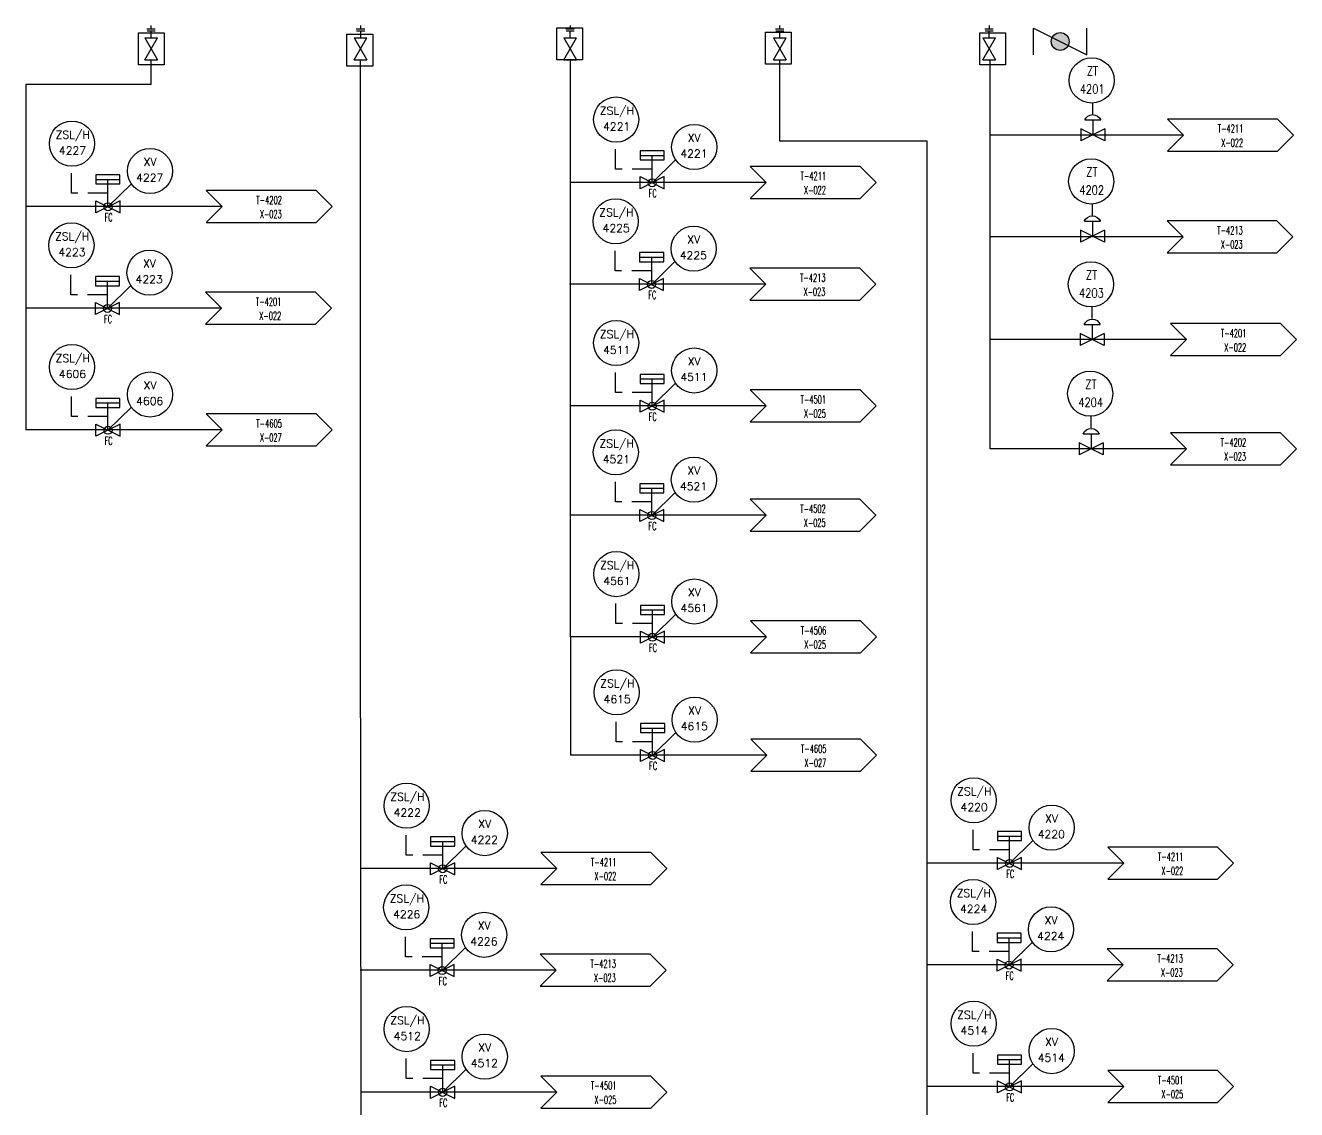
# Model space of a CAD drawing. Header units: millimetres. Extents: x -141 to 426, y 1 to 299.
# Drawn here: x 158.1 to 285.2, y 106.6 to 214.9 of the extents above; entities that cross this region are included whole.
import ezdxf
from ezdxf.enums import TextEntityAlignment as Align

# ---------------------------------------------------------------- set-up
doc = ezdxf.new("R2010")
doc.units = ezdxf.units.MM
doc.linetypes.add('TRAZOS', pattern=[0.75, 0.5, -0.25])
for name, color, linetype in [('CAJETIN', 1, 'Continuous'), ('INSTRUMENTOS', 1, 'Continuous'), ('TEX', 7, 'Continuous'), ('TEXTO-INSTRUMENTACION', 7, 'Continuous'), ('TEXTO-VALVULAS Y ACCESORIOS', 7, 'Continuous'), ('VALVULAS Y ACCESORIOS', 1, 'Continuous')]:
    doc.layers.add(name, color=color, linetype=linetype)
doc.styles.add('PY', font='ROMANS.shx')
doc.styles.add('PY1', font='ROMANS.shx', dxfattribs={"width": 0.8})
doc.styles.add('PY3', font='ROMANS.shx', dxfattribs={"width": 0.6})
doc.linetypes.add('SEÑAL_MECANICA2', pattern='A,4.411183,["o",PY,S=4.130212,R=360,X=0,Y=-1.374288],0.588817,-0.374158,["",PY,S=2,R=360,X=0,Y=-0.688262],-2.183682', length=7.55784)

# ---------------------------------------------------------------- blocks, each defined once
blk = doc.blocks.new('BANDERA DE FLUJO')
at = {"layer": 'TEX', "color": 1, "ltscale": 0.1, "flags": 128}
blk.add_lwpolyline([(-4, 4), (-31.46, 4), (-27.46, 0), (-31.46, -4), (-4, -4), (0, 0)], close=True, dxfattribs=at)
at = {"layer": 'TEX', "style": 'PY1', "width": 0.8}
for tag, p in [('ETIQUETA-LINEA-1', (-15.73, 0.61)), ('ETIQUETA-LINEA-2', (-15.73, -2.91))]:
    blk.add_attdef(tag, text='', height=2, dxfattribs=at).set_placement(p, align=Align.CENTER)
blk = doc.blocks.new('VALV GLOB-V')
at = {"layer": 'INSTRUMENTOS', "color": 1, "flags": 128}
blk.add_lwpolyline([(5.7, -1.43), (5.7, 1.43), (0, -1.43), (0, 1.43)], close=True, dxfattribs=at)
at = {"layer": 'INSTRUMENTOS', "color": 1}
blk.add_circle((2.85, 0), 0.95, dxfattribs=at)
at = {"layer": 'INSTRUMENTOS', "color": 7, "linetype": 'SEÑAL_MECANICA2', "style": 'PY'}
blk.add_attdef('REF.', text='', height=2, dxfattribs=at).set_placement((3, -3.37), align=Align.MIDDLE)
blk = doc.blocks.new('SEÑAL CIR')
at = {"color": 1}
blk.add_circle((0, 5.7), 5.7, dxfattribs=at)
at = {"layer": 'INSTRUMENTOS', "linetype": 'Continuous', "style": 'PY', "flags": 4}
for p in [(0.18, 6.94), (0.13, 2.95)]:
    blk.add_attdef('---', text='', height=2, dxfattribs=at).set_placement(p, align=Align.CENTER)
blk = doc.blocks.new('VALVULA DE CONTROL')
at = {"layer": 'VALVULAS Y ACCESORIOS'}
for p, q in [((4.44, 3.32), (0.89, 3.32)), ((2.67, 3.32), (2.67, 0)), ((0, 1.33), (5.33, -1.33)), ((0, -1.33), (5.33, 1.33)), ((0, 1.33), (0, -1.33)), ((5.33, 1.33), (5.33, -1.33))]:
    blk.add_line(p, q, dxfattribs=at)
blk.add_arc((2.67, 2.57), 1.93, 22.9957, 157.0043, dxfattribs=at)
at = {"layer": 'TEXTO-VALVULAS Y ACCESORIOS', "linetype": 'SEÑAL_MECANICA2', "style": 'PY1', "width": 0.8}
blk.add_attdef('REF.', text='', height=2, dxfattribs=at).set_placement((2.94, -3.07), align=Align.MIDDLE)
blk = doc.blocks.new('INSTRUMENTO MONTADO EN CAMPO')
at = {"layer": 'INSTRUMENTOS'}
blk.add_circle((0, 5), 5, dxfattribs=at)
at = {"layer": 'TEXTO-INSTRUMENTACION', "color": 7, "linetype": 'Continuous', "style": 'PY1', "width": 0.8, "flags": 4}
for tag, p in [('XXX', (0.16, 7.09)), ('YYY', (0.11, 3.09))]:
    blk.add_attdef(tag, text='', height=2, dxfattribs=at).set_placement(p, align=Align.MIDDLE_CENTER)
blk = doc.blocks.new('VALV DE MARIPOSA')
at = {"layer": 'VALVULAS Y ACCESORIOS'}
h = blk.add_hatch(color=256, dxfattribs=at)
edge = h.paths.add_edge_path()
edge.add_arc((2.67, 0), 0.889, 0, 360)
at = {"layer": 'VALVULAS Y ACCESORIOS', "flags": 128}
blk.add_lwpolyline([(0, -1.33), (0, 1.33), (5.33, -1.33), (5.33, 1.33)], dxfattribs=at)
at = {"layer": 'VALVULAS Y ACCESORIOS'}
blk.add_circle((2.67, 0), 0.889, dxfattribs=at)
at = {"layer": 'TEXTO-VALVULAS Y ACCESORIOS', "linetype": 'SEÑAL_MECANICA2', "style": 'PY1', "width": 0.8}
blk.add_attdef('REF.', text='', height=2, dxfattribs=at).set_placement((2.94, -3.07), align=Align.MIDDLE)

msp = doc.modelspace()

# ---------------------------------------------------------------- linework, layer by layer
at = {"color": 1}
for p, q in [((170.69, 214.91), (170.69, 214.54)), ((191.63, 214.91), (191.63, 214.54)), ((212.57, 214.91), (212.57, 214.54)), ((233.51, 214.91), (233.51, 214.54)), ((254.45, 214.91), (254.45, 214.54)), ((170.07, 211.49), (171.35, 213.69)), ((170.07, 213.69), (171.35, 211.49)), ((170.07, 213.69), (171.35, 213.69)), ((171.11, 214.54), (170.27, 214.54)), ((170.71, 213.69), (170.71, 214.38)), ((191.01, 211.49), (192.28, 213.69)), ((191.01, 213.69), (192.28, 211.49)), ((191.01, 213.69), (192.28, 213.69)), ((192.05, 214.54), (191.21, 214.54)), ((191.65, 213.69), (191.65, 214.38)), ((211.95, 211.49), (213.22, 213.69)), ((211.95, 213.69), (213.22, 211.49)), ((211.95, 213.69), (213.22, 213.69)), ((212.99, 214.54), (212.15, 214.54)), ((212.59, 213.69), (212.59, 214.38)), ((232.89, 211.49), (234.16, 213.69)), ((232.89, 213.69), (234.16, 211.49)), ((232.89, 213.69), (234.16, 213.69)), ((233.93, 214.54), (233.09, 214.54)), ((233.53, 213.69), (233.53, 214.38)), ((253.83, 211.49), (255.1, 213.69)), ((253.83, 213.69), (255.1, 211.49)), ((253.83, 213.69), (255.1, 213.69)), ((254.87, 214.54), (254.03, 214.54)), ((254.46, 213.69), (254.47, 214.38)), ((170.07, 211.49), (171.35, 211.49)), ((170.71, 209.02), (170.71, 211.49)), ((191.01, 211.49), (192.28, 211.49)), ((191.61, 211.49), (191.61, 158.19)), ((211.95, 211.49), (213.22, 211.49)), ((212.58, 211.42), (212.58, 176.9)), ((232.89, 211.49), (234.16, 211.49)), ((233.51, 211.49), (233.51, 203.38)), ((253.83, 211.49), (255.1, 211.49)), ((254.57, 172.6), (254.57, 211.49)), ((170.71, 209.02), (158.2, 209.02)), ((158.2, 209.02), (158.2, 174.5)), ((264.82, 206), (264.82, 207.17)), ((233.51, 203.38), (248.24, 203.38)), ((248.24, 203.38), (248.24, 85.75)), ((220.78, 199.2), (223.12, 201.49)), ((166.4, 196.8), (168.74, 199.09)), ((264.77, 195.91), (264.77, 197.07)), ((220.73, 189.04), (223.06, 191.33)), ((166.35, 186.64), (168.69, 188.93)), ((264.74, 185.63), (264.74, 186.79)), ((220.78, 176.87), (223.12, 179.17)), ((166.4, 174.47), (168.74, 176.77)), ((212.58, 176.9), (212.6, 153.82)), ((264.66, 174.7), (264.66, 175.87)), ((220.75, 165.95), (223.09, 168.25)), ((191.61, 158.19), (191.65, 108.35)), ((220.8, 153.79), (223.14, 156.09)), ((212.61, 153.82), (212.62, 142.01)), ((220.82, 141.98), (223.16, 144.28)), ((256.5, 131.19), (258.83, 133.49)), ((199.85, 130.65), (202.18, 132.94)), ((256.44, 121.03), (258.78, 123.32)), ((199.8, 120.49), (202.13, 122.78)), ((199.85, 108.32), (202.18, 110.62)), ((256.5, 108.86), (258.83, 111.16)), ((191.65, 108.35), (191.67, 85.27))]:
    msp.add_line(p, q, dxfattribs=at)
at = {"color": 2}
for points in [[(211.26, 214.69), (213.83, 214.69), (213.83, 211.49), (211.26, 211.49)], [(169.44, 214.19), (172.01, 214.19), (172.01, 210.99), (169.44, 210.99)], [(190.27, 214.04), (192.85, 214.04), (192.85, 210.84), (190.27, 210.84)], [(232.11, 214.25), (234.68, 214.25), (234.68, 211.05), (232.11, 211.05)], [(253.53, 214.18), (256.1, 214.18), (256.1, 210.98), (253.53, 210.98)]]:
    msp.add_lwpolyline(points, close=True, dxfattribs=at)
at = {"color": 1}
for points in [[(273.88, 203.96), (254.57, 203.96)], [(232.18, 199.23), (212.58, 199.23)], [(177.8, 196.83), (158.2, 196.83)], [(273.82, 193.8), (254.57, 193.8)], [(232.13, 189.06), (212.53, 189.06)], [(177.75, 186.66), (158.15, 186.66)], [(274.19, 183.52), (254.59, 183.52)], [(232.18, 176.9), (212.58, 176.9)], [(177.8, 174.5), (158.2, 174.5)], [(274.17, 172.6), (254.57, 172.6)], [(232.15, 165.98), (212.55, 165.98)], [(232.2, 153.82), (212.6, 153.82)], [(232.23, 142.01), (212.62, 142.01)], [(267.9, 131.22), (248.3, 131.22)], [(211.25, 130.68), (191.65, 130.68)], [(267.85, 121.06), (248.25, 121.06)], [(211.2, 120.51), (191.6, 120.51)], [(211.25, 108.35), (191.65, 108.35)], [(267.9, 108.89), (248.3, 108.89)]]:
    msp.add_lwpolyline(points, dxfattribs=at)
at = {"layer": 'CAJETIN', "color": 1, "linetype": 'TRAZOS', "ltscale": 4}
for p, q in [((217.13, 200.56), (217.13, 203.25)), ((162.75, 198.16), (162.75, 200.85)), ((220.78, 200.56), (217.13, 200.56)), ((166.4, 198.16), (162.75, 198.16)), ((217.08, 190.4), (217.08, 193.09)), ((162.7, 188), (162.7, 190.69)), ((220.73, 190.4), (217.08, 190.4)), ((166.35, 188), (162.7, 188)), ((217.13, 178.24), (217.13, 180.93)), ((162.75, 175.84), (162.75, 178.53)), ((220.78, 178.24), (217.13, 178.24)), ((166.4, 175.84), (162.75, 175.84)), ((217.1, 167.32), (217.1, 170.01)), ((220.75, 167.32), (217.1, 167.32)), ((217.15, 155.16), (217.15, 157.85)), ((220.8, 155.16), (217.15, 155.16)), ((217.17, 143.34), (217.17, 146.03)), ((220.82, 143.34), (217.17, 143.34)), ((196.2, 132.01), (196.2, 134.7)), ((252.84, 132.55), (252.84, 135.24)), ((256.5, 132.55), (252.84, 132.55)), ((199.85, 132.01), (196.2, 132.01)), ((196.14, 121.85), (196.14, 124.54)), ((252.79, 122.39), (252.79, 125.08)), ((256.44, 122.39), (252.79, 122.39)), ((199.8, 121.85), (196.14, 121.85)), ((196.2, 109.69), (196.2, 112.38)), ((252.84, 110.23), (252.84, 112.92)), ((199.85, 109.69), (196.2, 109.69)), ((256.5, 110.23), (252.84, 110.23))]:
    msp.add_line(p, q, dxfattribs=at)
at = {"layer": 'VALVULAS Y ACCESORIOS', "ltscale": 0.1}
for p, q in [((170.31, 214.38), (171.11, 214.38)), ((191.25, 214.38), (192.05, 214.38)), ((212.19, 214.38), (212.99, 214.38)), ((233.13, 214.38), (233.93, 214.38)), ((254.07, 214.38), (254.87, 214.38))]:
    msp.add_line(p, q, dxfattribs=at)
at = {"layer": 'VALVULAS Y ACCESORIOS'}
for p, q in [((219.58, 201.93), (221.98, 201.93)), ((220.78, 199.2), (220.78, 201.93)), ((165.2, 199.53), (167.6, 199.53)), ((166.4, 196.8), (166.4, 199.53)), ((219.52, 191.76), (221.93, 191.76)), ((220.73, 189.04), (220.73, 191.76)), ((165.15, 189.36), (167.55, 189.36)), ((166.35, 186.64), (166.35, 189.36)), ((219.58, 179.6), (221.98, 179.6)), ((220.78, 176.87), (220.78, 179.6)), ((165.2, 177.2), (167.6, 177.2)), ((166.4, 174.47), (166.4, 177.2)), ((219.55, 168.68), (221.95, 168.68)), ((220.75, 165.95), (220.75, 168.68)), ((219.6, 156.52), (222, 156.52)), ((220.8, 153.79), (220.8, 156.52)), ((219.62, 144.71), (222.03, 144.71)), ((220.82, 141.98), (220.82, 144.71)), ((198.64, 133.38), (201.05, 133.38)), ((199.85, 130.65), (199.85, 133.38)), ((255.29, 133.92), (257.7, 133.92)), ((256.5, 131.19), (256.5, 133.92)), ((198.59, 123.21), (201, 123.21)), ((199.8, 120.49), (199.8, 123.21)), ((255.24, 123.76), (257.65, 123.76)), ((256.44, 121.03), (256.44, 123.76)), ((198.64, 111.05), (201.05, 111.05)), ((199.85, 108.32), (199.85, 111.05)), ((255.29, 111.59), (257.7, 111.59)), ((256.5, 108.86), (256.5, 111.59))]:
    msp.add_line(p, q, dxfattribs=at)
at = {"layer": 'VALVULAS Y ACCESORIOS', "flags": 128}
for points in [[(219.58, 202.38), (219.58, 201.48), (221.98, 201.48), (221.98, 202.38)], [(165.2, 199.98), (165.2, 199.08), (167.6, 199.08), (167.6, 199.98)], [(219.52, 192.22), (219.52, 191.31), (221.93, 191.31), (221.93, 192.22)], [(165.15, 189.82), (165.15, 188.91), (167.55, 188.91), (167.55, 189.82)], [(219.58, 180.05), (219.58, 179.15), (221.98, 179.15), (221.98, 180.05)], [(165.2, 177.65), (165.2, 176.75), (167.6, 176.75), (167.6, 177.65)], [(219.55, 169.13), (219.55, 168.23), (221.95, 168.23), (221.95, 169.13)], [(219.6, 156.97), (219.6, 156.07), (222, 156.07), (222, 156.97)], [(219.62, 145.16), (219.62, 144.26), (222.03, 144.26), (222.03, 145.16)], [(198.64, 133.83), (198.64, 132.93), (201.05, 132.93), (201.05, 133.83)], [(255.29, 134.37), (255.29, 133.47), (257.7, 133.47), (257.7, 134.37)], [(198.59, 123.67), (198.59, 122.76), (201, 122.76), (201, 123.67)], [(255.24, 124.21), (255.24, 123.3), (257.65, 123.3), (257.65, 124.21)], [(255.29, 112.04), (255.29, 111.14), (257.7, 111.14), (257.7, 112.04)], [(198.64, 111.5), (198.64, 110.6), (201.05, 110.6), (201.05, 111.5)]]:
    msp.add_lwpolyline(points, close=True, dxfattribs=at)

# ---------------------------------------------------------------- block references
at = {"linetype": 'Continuous'}
msp.add_blockref('VALV DE MARIPOSA', (258.88, 213.31), dxfattribs=at)
ref = msp.add_blockref('SEÑAL CIR', (217.18, 203.25), dxfattribs=dict(at, xscale=0.3959270923490436, yscale=0.3959270923490436, zscale=0.3959270923490436))
ref.add_attrib('---', 'ZSL/H', dxfattribs={"layer": 'INSTRUMENTOS', "color": 7, "linetype": 'Continuous', "height": 0.792, "style": 'PY'}).set_placement((217.26, 206), align=Align.CENTER)
ref.add_attrib('---', '4221', dxfattribs={"layer": 'INSTRUMENTOS', "color": 7, "linetype": 'Continuous', "height": 0.792, "style": 'PY'}).set_placement((217.23, 204.42), align=Align.CENTER)
at = {"linetype": 'Continuous', "xscale": -0.451404734179653, "yscale": 0.451404734179653, "zscale": 0.451404734179653}
for p in [(266.01, 203.97), (265.97, 193.85), (265.96, 183.53), (265.85, 172.61)]:
    msp.add_blockref('VALVULA DE CONTROL', p, dxfattribs=at)
at = {"linetype": 'Continuous'}
ref = msp.add_blockref('SEÑAL CIR', (162.8, 200.85), dxfattribs=dict(at, xscale=0.3959270923490436, yscale=0.3959270923490436, zscale=0.3959270923490436))
ref.add_attrib('---', 'ZSL/H', dxfattribs={"layer": 'INSTRUMENTOS', "color": 7, "linetype": 'Continuous', "height": 0.792, "style": 'PY'}).set_placement((162.88, 203.6), align=Align.CENTER)
ref.add_attrib('---', '4227', dxfattribs={"layer": 'INSTRUMENTOS', "color": 7, "linetype": 'Continuous', "height": 0.792, "style": 'PY'}).set_placement((162.85, 202.02), align=Align.CENTER)
ref = msp.add_blockref('SEÑAL CIR', (224.98, 200.51), dxfattribs=dict(at, xscale=0.3959270923490436, yscale=0.3959270923490436, zscale=0.3959270923490436))
ref.add_attrib('---', 'XV', dxfattribs={"layer": 'INSTRUMENTOS', "color": 7, "linetype": 'Continuous', "height": 0.792, "style": 'PY'}).set_placement((224.98, 203.29), align=Align.CENTER)
ref.add_attrib('---', '4221', dxfattribs={"layer": 'INSTRUMENTOS', "color": 7, "linetype": 'Continuous', "height": 0.792, "style": 'PY'}).set_placement((224.95, 201.71), align=Align.CENTER)
ref = msp.add_blockref('BANDERA DE FLUJO', (284.86, 203.96), dxfattribs=dict(xscale=0.4, yscale=0.4, zscale=0.4))
ref.add_attrib('ETIQUETA-LINEA-1', 'T-4211', dxfattribs={"layer": 'TEX', "height": 0.8, "style": 'PY1', "width": 0.55}).set_placement((278.57, 204.2), align=Align.CENTER)
ref.add_attrib('ETIQUETA-LINEA-2', ' X-022', dxfattribs={"layer": 'TEX', "height": 0.8, "style": 'PY1', "width": 0.6}).set_placement((278.57, 202.8), align=Align.CENTER)
ref = msp.add_blockref('SEÑAL CIR', (170.6, 198.11), dxfattribs=dict(at, xscale=0.3959270923490436, yscale=0.3959270923490436, zscale=0.3959270923490436))
ref.add_attrib('---', 'XV', dxfattribs={"layer": 'INSTRUMENTOS', "color": 7, "linetype": 'Continuous', "height": 0.792, "style": 'PY'}).set_placement((170.6, 200.89), align=Align.CENTER)
ref.add_attrib('---', '4227', dxfattribs={"layer": 'INSTRUMENTOS', "color": 7, "linetype": 'Continuous', "height": 0.792, "style": 'PY'}).set_placement((170.57, 199.31), align=Align.CENTER)
ref = msp.add_blockref('BANDERA DE FLUJO', (243.17, 199.23), dxfattribs=dict(xscale=0.4, yscale=0.4, zscale=0.4))
ref.add_attrib('ETIQUETA-LINEA-1', 'T-4211', dxfattribs={"layer": 'TEX', "height": 0.8, "style": 'PY1', "width": 0.55}).set_placement((236.88, 199.47), align=Align.CENTER)
ref.add_attrib('ETIQUETA-LINEA-2', ' X-022', dxfattribs={"layer": 'TEX', "height": 0.8, "style": 'PY1', "width": 0.6}).set_placement((236.88, 198.06), align=Align.CENTER)
ref = msp.add_blockref('VALV GLOB-V', (219.58, 199.2), dxfattribs=dict(at, xscale=0.4223672139243377, yscale=0.4223672139243377, zscale=0.4223672139243377))
ref.add_attrib('REF.', 'FC', dxfattribs={"layer": 'INSTRUMENTOS', "color": 7, "linetype": 'SEÑAL_MECANICA2', "height": 0.802, "style": 'PY3', "width": 0.6}).set_placement((220.84, 198.14), align=Align.MIDDLE)
ref = msp.add_blockref('BANDERA DE FLUJO', (188.79, 196.83), dxfattribs=dict(xscale=0.4, yscale=0.4, zscale=0.4))
ref.add_attrib('ETIQUETA-LINEA-1', 'T-4202', dxfattribs={"layer": 'TEX', "height": 0.8, "style": 'PY1', "width": 0.55}).set_placement((182.5, 197.07), align=Align.CENTER)
ref.add_attrib('ETIQUETA-LINEA-2', ' X-023', dxfattribs={"layer": 'TEX', "height": 0.8, "style": 'PY1', "width": 0.6}).set_placement((182.5, 195.66), align=Align.CENTER)
ref = msp.add_blockref('VALV GLOB-V', (165.2, 196.8), dxfattribs=dict(at, xscale=0.4223672139243377, yscale=0.4223672139243377, zscale=0.4223672139243377))
ref.add_attrib('REF.', 'FC', dxfattribs={"layer": 'INSTRUMENTOS', "color": 7, "linetype": 'SEÑAL_MECANICA2', "height": 0.802, "style": 'PY3', "width": 0.6}).set_placement((166.46, 195.74), align=Align.MIDDLE)
ref = msp.add_blockref('SEÑAL CIR', (217.13, 193.09), dxfattribs=dict(at, xscale=0.3959270923490436, yscale=0.3959270923490436, zscale=0.3959270923490436))
ref.add_attrib('---', 'ZSL/H', dxfattribs={"layer": 'INSTRUMENTOS', "color": 7, "linetype": 'Continuous', "height": 0.792, "style": 'PY'}).set_placement((217.2, 195.84), align=Align.CENTER)
ref.add_attrib('---', '4225', dxfattribs={"layer": 'INSTRUMENTOS', "color": 7, "linetype": 'Continuous', "height": 0.792, "style": 'PY'}).set_placement((217.18, 194.26), align=Align.CENTER)
ref = msp.add_blockref('SEÑAL CIR', (162.75, 190.69), dxfattribs=dict(at, xscale=0.3959270923490436, yscale=0.3959270923490436, zscale=0.3959270923490436))
ref.add_attrib('---', 'ZSL/H', dxfattribs={"layer": 'INSTRUMENTOS', "color": 7, "linetype": 'Continuous', "height": 0.792, "style": 'PY'}).set_placement((162.82, 193.44), align=Align.CENTER)
ref.add_attrib('---', '4223', dxfattribs={"layer": 'INSTRUMENTOS', "color": 7, "linetype": 'Continuous', "height": 0.792, "style": 'PY'}).set_placement((162.8, 191.86), align=Align.CENTER)
ref = msp.add_blockref('SEÑAL CIR', (224.93, 190.35), dxfattribs=dict(at, xscale=0.3959270923490436, yscale=0.3959270923490436, zscale=0.3959270923490436))
ref.add_attrib('---', 'XV', dxfattribs={"layer": 'INSTRUMENTOS', "color": 7, "linetype": 'Continuous', "height": 0.792, "style": 'PY'}).set_placement((224.93, 193.13), align=Align.CENTER)
ref.add_attrib('---', '4225', dxfattribs={"layer": 'INSTRUMENTOS', "color": 7, "linetype": 'Continuous', "height": 0.792, "style": 'PY'}).set_placement((224.89, 191.55), align=Align.CENTER)
ref = msp.add_blockref('BANDERA DE FLUJO', (284.81, 193.8), dxfattribs=dict(xscale=0.4, yscale=0.4, zscale=0.4))
ref.add_attrib('ETIQUETA-LINEA-1', 'T-4213', dxfattribs={"layer": 'TEX', "height": 0.8, "style": 'PY1', "width": 0.55}).set_placement((278.52, 194.04), align=Align.CENTER)
ref.add_attrib('ETIQUETA-LINEA-2', ' X-023', dxfattribs={"layer": 'TEX', "height": 0.8, "style": 'PY1', "width": 0.6}).set_placement((278.52, 192.63), align=Align.CENTER)
ref = msp.add_blockref('SEÑAL CIR', (170.55, 187.95), dxfattribs=dict(at, xscale=0.3959270923490436, yscale=0.3959270923490436, zscale=0.3959270923490436))
ref.add_attrib('---', 'XV', dxfattribs={"layer": 'INSTRUMENTOS', "color": 7, "linetype": 'Continuous', "height": 0.792, "style": 'PY'}).set_placement((170.55, 190.73), align=Align.CENTER)
ref.add_attrib('---', '4223', dxfattribs={"layer": 'INSTRUMENTOS', "color": 7, "linetype": 'Continuous', "height": 0.792, "style": 'PY'}).set_placement((170.51, 189.15), align=Align.CENTER)
ref = msp.add_blockref('BANDERA DE FLUJO', (243.12, 189.06), dxfattribs=dict(xscale=0.4, yscale=0.4, zscale=0.4))
ref.add_attrib('ETIQUETA-LINEA-1', 'T-4213', dxfattribs={"layer": 'TEX', "height": 0.8, "style": 'PY1', "width": 0.55}).set_placement((236.83, 189.31), align=Align.CENTER)
ref.add_attrib('ETIQUETA-LINEA-2', ' X-023', dxfattribs={"layer": 'TEX', "height": 0.8, "style": 'PY1', "width": 0.6}).set_placement((236.83, 187.9), align=Align.CENTER)
ref = msp.add_blockref('VALV GLOB-V', (219.52, 189.04), dxfattribs=dict(at, xscale=0.4223672139243377, yscale=0.4223672139243377, zscale=0.4223672139243377))
ref.add_attrib('REF.', 'FC', dxfattribs={"layer": 'INSTRUMENTOS', "color": 7, "linetype": 'SEÑAL_MECANICA2', "height": 0.802, "style": 'PY3', "width": 0.6}).set_placement((220.79, 187.98), align=Align.MIDDLE)
ref = msp.add_blockref('BANDERA DE FLUJO', (188.74, 186.66), dxfattribs=dict(xscale=0.4, yscale=0.4, zscale=0.4))
ref.add_attrib('ETIQUETA-LINEA-1', 'T-4201', dxfattribs={"layer": 'TEX', "height": 0.8, "style": 'PY1', "width": 0.55}).set_placement((182.45, 186.91), align=Align.CENTER)
ref.add_attrib('ETIQUETA-LINEA-2', ' X-022', dxfattribs={"layer": 'TEX', "height": 0.8, "style": 'PY1', "width": 0.6}).set_placement((182.45, 185.5), align=Align.CENTER)
ref = msp.add_blockref('VALV GLOB-V', (165.15, 186.64), dxfattribs=dict(at, xscale=0.4223672139243377, yscale=0.4223672139243377, zscale=0.4223672139243377))
ref.add_attrib('REF.', 'FC', dxfattribs={"layer": 'INSTRUMENTOS', "color": 7, "linetype": 'SEÑAL_MECANICA2', "height": 0.802, "style": 'PY3', "width": 0.6}).set_placement((166.41, 185.58), align=Align.MIDDLE)
ref = msp.add_blockref('SEÑAL CIR', (217.18, 180.93), dxfattribs=dict(at, xscale=0.3959270923490436, yscale=0.3959270923490436, zscale=0.3959270923490436))
ref.add_attrib('---', 'ZSL/H', dxfattribs={"layer": 'INSTRUMENTOS', "color": 7, "linetype": 'Continuous', "height": 0.792, "style": 'PY'}).set_placement((217.26, 183.67), align=Align.CENTER)
ref.add_attrib('---', '4511', dxfattribs={"layer": 'INSTRUMENTOS', "color": 7, "linetype": 'Continuous', "height": 0.792, "style": 'PY'}).set_placement((217.23, 182.09), align=Align.CENTER)
ref = msp.add_blockref('BANDERA DE FLUJO', (285.17, 183.52), dxfattribs=dict(xscale=0.4, yscale=0.4, zscale=0.4))
ref.add_attrib('ETIQUETA-LINEA-1', 'T-4201', dxfattribs={"layer": 'TEX', "height": 0.8, "style": 'PY1', "width": 0.55}).set_placement((278.88, 183.76), align=Align.CENTER)
ref.add_attrib('ETIQUETA-LINEA-2', ' X-022', dxfattribs={"layer": 'TEX', "height": 0.8, "style": 'PY1', "width": 0.6}).set_placement((278.88, 182.35), align=Align.CENTER)
ref = msp.add_blockref('SEÑAL CIR', (162.8, 178.53), dxfattribs=dict(at, xscale=0.3959270923490436, yscale=0.3959270923490436, zscale=0.3959270923490436))
ref.add_attrib('---', 'ZSL/H', dxfattribs={"layer": 'INSTRUMENTOS', "color": 7, "linetype": 'Continuous', "height": 0.792, "style": 'PY'}).set_placement((162.88, 181.27), align=Align.CENTER)
ref.add_attrib('---', '4606', dxfattribs={"layer": 'INSTRUMENTOS', "color": 7, "linetype": 'Continuous', "height": 0.792, "style": 'PY'}).set_placement((162.85, 179.69), align=Align.CENTER)
ref = msp.add_blockref('SEÑAL CIR', (224.98, 178.18), dxfattribs=dict(at, xscale=0.3959270923490436, yscale=0.3959270923490436, zscale=0.3959270923490436))
ref.add_attrib('---', 'XV', dxfattribs={"layer": 'INSTRUMENTOS', "color": 7, "linetype": 'Continuous', "height": 0.792, "style": 'PY'}).set_placement((224.98, 180.96), align=Align.CENTER)
ref.add_attrib('---', '4511', dxfattribs={"layer": 'INSTRUMENTOS', "color": 7, "linetype": 'Continuous', "height": 0.792, "style": 'PY'}).set_placement((224.95, 179.39), align=Align.CENTER)
ref = msp.add_blockref('SEÑAL CIR', (170.6, 175.78), dxfattribs=dict(at, xscale=0.3959270923490436, yscale=0.3959270923490436, zscale=0.3959270923490436))
ref.add_attrib('---', 'XV', dxfattribs={"layer": 'INSTRUMENTOS', "color": 7, "linetype": 'Continuous', "height": 0.792, "style": 'PY'}).set_placement((170.6, 178.56), align=Align.CENTER)
ref.add_attrib('---', '4606', dxfattribs={"layer": 'INSTRUMENTOS', "color": 7, "linetype": 'Continuous', "height": 0.792, "style": 'PY'}).set_placement((170.57, 176.99), align=Align.CENTER)
ref = msp.add_blockref('BANDERA DE FLUJO', (243.17, 176.9), dxfattribs=dict(xscale=0.4, yscale=0.4, zscale=0.4))
ref.add_attrib('ETIQUETA-LINEA-1', 'T-4501', dxfattribs={"layer": 'TEX', "height": 0.8, "style": 'PY1', "width": 0.55}).set_placement((236.88, 177.14), align=Align.CENTER)
ref.add_attrib('ETIQUETA-LINEA-2', ' X-025', dxfattribs={"layer": 'TEX', "height": 0.8, "style": 'PY1', "width": 0.6}).set_placement((236.88, 175.73), align=Align.CENTER)
ref = msp.add_blockref('VALV GLOB-V', (219.58, 176.87), dxfattribs=dict(at, xscale=0.4223672139243377, yscale=0.4223672139243377, zscale=0.4223672139243377))
ref.add_attrib('REF.', 'FC', dxfattribs={"layer": 'INSTRUMENTOS', "color": 7, "linetype": 'SEÑAL_MECANICA2', "height": 0.802, "style": 'PY3', "width": 0.6}).set_placement((220.84, 175.82), align=Align.MIDDLE)
ref = msp.add_blockref('BANDERA DE FLUJO', (188.79, 174.5), dxfattribs=dict(xscale=0.4, yscale=0.4, zscale=0.4))
ref.add_attrib('ETIQUETA-LINEA-1', 'T-4605', dxfattribs={"layer": 'TEX', "height": 0.8, "style": 'PY1', "width": 0.55}).set_placement((182.5, 174.74), align=Align.CENTER)
ref.add_attrib('ETIQUETA-LINEA-2', ' X-027', dxfattribs={"layer": 'TEX', "height": 0.8, "style": 'PY1', "width": 0.6}).set_placement((182.5, 173.33), align=Align.CENTER)
ref = msp.add_blockref('VALV GLOB-V', (165.2, 174.47), dxfattribs=dict(at, xscale=0.4223672139243377, yscale=0.4223672139243377, zscale=0.4223672139243377))
ref.add_attrib('REF.', 'FC', dxfattribs={"layer": 'INSTRUMENTOS', "color": 7, "linetype": 'SEÑAL_MECANICA2', "height": 0.802, "style": 'PY3', "width": 0.6}).set_placement((166.46, 173.42), align=Align.MIDDLE)
ref = msp.add_blockref('SEÑAL CIR', (217.15, 170.01), dxfattribs=dict(at, xscale=0.3959270923490436, yscale=0.3959270923490436, zscale=0.3959270923490436))
ref.add_attrib('---', 'ZSL/H', dxfattribs={"layer": 'INSTRUMENTOS', "color": 7, "linetype": 'Continuous', "height": 0.792, "style": 'PY'}).set_placement((217.23, 172.75), align=Align.CENTER)
ref.add_attrib('---', '4521', dxfattribs={"layer": 'INSTRUMENTOS', "color": 7, "linetype": 'Continuous', "height": 0.792, "style": 'PY'}).set_placement((217.2, 171.18), align=Align.CENTER)
ref = msp.add_blockref('BANDERA DE FLUJO', (285.16, 172.6), dxfattribs=dict(xscale=0.4, yscale=0.4, zscale=0.4))
ref.add_attrib('ETIQUETA-LINEA-1', 'T-4202', dxfattribs={"layer": 'TEX', "height": 0.8, "style": 'PY1', "width": 0.55}).set_placement((278.86, 172.85), align=Align.CENTER)
ref.add_attrib('ETIQUETA-LINEA-2', ' X-023', dxfattribs={"layer": 'TEX', "height": 0.8, "style": 'PY1', "width": 0.6}).set_placement((278.86, 171.44), align=Align.CENTER)
ref = msp.add_blockref('SEÑAL CIR', (224.95, 167.27), dxfattribs=dict(at, xscale=0.3959270923490436, yscale=0.3959270923490436, zscale=0.3959270923490436))
ref.add_attrib('---', 'XV', dxfattribs={"layer": 'INSTRUMENTOS', "color": 7, "linetype": 'Continuous', "height": 0.792, "style": 'PY'}).set_placement((224.95, 170.05), align=Align.CENTER)
ref.add_attrib('---', '4521', dxfattribs={"layer": 'INSTRUMENTOS', "color": 7, "linetype": 'Continuous', "height": 0.792, "style": 'PY'}).set_placement((224.91, 168.47), align=Align.CENTER)
ref = msp.add_blockref('VALV GLOB-V', (219.55, 165.95), dxfattribs=dict(at, xscale=0.4223672139243377, yscale=0.4223672139243377, zscale=0.4223672139243377))
ref.add_attrib('REF.', 'FC', dxfattribs={"layer": 'INSTRUMENTOS', "color": 7, "linetype": 'SEÑAL_MECANICA2', "height": 0.802, "style": 'PY3', "width": 0.6}).set_placement((220.81, 164.9), align=Align.MIDDLE)
ref = msp.add_blockref('BANDERA DE FLUJO', (243.14, 165.98), dxfattribs=dict(xscale=0.4, yscale=0.4, zscale=0.4))
ref.add_attrib('ETIQUETA-LINEA-1', 'T-4502', dxfattribs={"layer": 'TEX', "height": 0.8, "style": 'PY1', "width": 0.55}).set_placement((236.85, 166.22), align=Align.CENTER)
ref.add_attrib('ETIQUETA-LINEA-2', ' X-025', dxfattribs={"layer": 'TEX', "height": 0.8, "style": 'PY1', "width": 0.6}).set_placement((236.85, 164.82), align=Align.CENTER)
ref = msp.add_blockref('SEÑAL CIR', (217.2, 157.84), dxfattribs=dict(at, xscale=0.3959270923490436, yscale=0.3959270923490436, zscale=0.3959270923490436))
ref.add_attrib('---', 'ZSL/H', dxfattribs={"layer": 'INSTRUMENTOS', "color": 7, "linetype": 'Continuous', "height": 0.792, "style": 'PY'}).set_placement((217.28, 160.59), align=Align.CENTER)
ref.add_attrib('---', '4561', dxfattribs={"layer": 'INSTRUMENTOS', "color": 7, "linetype": 'Continuous', "height": 0.792, "style": 'PY'}).set_placement((217.25, 159.01), align=Align.CENTER)
ref = msp.add_blockref('SEÑAL CIR', (225, 155.1), dxfattribs=dict(at, xscale=0.3959270923490436, yscale=0.3959270923490436, zscale=0.3959270923490436))
ref.add_attrib('---', 'XV', dxfattribs={"layer": 'INSTRUMENTOS', "color": 7, "linetype": 'Continuous', "height": 0.792, "style": 'PY'}).set_placement((225, 157.88), align=Align.CENTER)
ref.add_attrib('---', '4561', dxfattribs={"layer": 'INSTRUMENTOS', "color": 7, "linetype": 'Continuous', "height": 0.792, "style": 'PY'}).set_placement((224.97, 156.31), align=Align.CENTER)
ref = msp.add_blockref('BANDERA DE FLUJO', (243.19, 153.82), dxfattribs=dict(xscale=0.4, yscale=0.4, zscale=0.4))
ref.add_attrib('ETIQUETA-LINEA-1', 'T-4506', dxfattribs={"layer": 'TEX', "height": 0.8, "style": 'PY1', "width": 0.55}).set_placement((236.9, 154.06), align=Align.CENTER)
ref.add_attrib('ETIQUETA-LINEA-2', ' X-025', dxfattribs={"layer": 'TEX', "height": 0.8, "style": 'PY1', "width": 0.6}).set_placement((236.9, 152.65), align=Align.CENTER)
ref = msp.add_blockref('VALV GLOB-V', (219.6, 153.79), dxfattribs=dict(at, xscale=0.4223672139243377, yscale=0.4223672139243377, zscale=0.4223672139243377))
ref.add_attrib('REF.', 'FC', dxfattribs={"layer": 'INSTRUMENTOS', "color": 7, "linetype": 'SEÑAL_MECANICA2', "height": 0.802, "style": 'PY3', "width": 0.6}).set_placement((220.86, 152.74), align=Align.MIDDLE)
ref = msp.add_blockref('SEÑAL CIR', (217.23, 146.03), dxfattribs=dict(at, xscale=0.3959270923490436, yscale=0.3959270923490436, zscale=0.3959270923490436))
ref.add_attrib('---', 'ZSL/H', dxfattribs={"layer": 'INSTRUMENTOS', "color": 7, "linetype": 'Continuous', "height": 0.792, "style": 'PY'}).set_placement((217.3, 148.78), align=Align.CENTER)
ref.add_attrib('---', '4615', dxfattribs={"layer": 'INSTRUMENTOS', "color": 7, "linetype": 'Continuous', "height": 0.792, "style": 'PY'}).set_placement((217.28, 147.2), align=Align.CENTER)
ref = msp.add_blockref('SEÑAL CIR', (225.02, 143.29), dxfattribs=dict(at, xscale=0.3959270923490436, yscale=0.3959270923490436, zscale=0.3959270923490436))
ref.add_attrib('---', 'XV', dxfattribs={"layer": 'INSTRUMENTOS', "color": 7, "linetype": 'Continuous', "height": 0.792, "style": 'PY'}).set_placement((225.02, 146.07), align=Align.CENTER)
ref.add_attrib('---', '4615', dxfattribs={"layer": 'INSTRUMENTOS', "color": 7, "linetype": 'Continuous', "height": 0.792, "style": 'PY'}).set_placement((224.99, 144.5), align=Align.CENTER)
ref = msp.add_blockref('BANDERA DE FLUJO', (243.21, 142.01), dxfattribs=dict(xscale=0.4, yscale=0.4, zscale=0.4))
ref.add_attrib('ETIQUETA-LINEA-1', 'T-4605', dxfattribs={"layer": 'TEX', "height": 0.8, "style": 'PY1', "width": 0.55}).set_placement((236.92, 142.25), align=Align.CENTER)
ref.add_attrib('ETIQUETA-LINEA-2', ' X-027', dxfattribs={"layer": 'TEX', "height": 0.8, "style": 'PY1', "width": 0.6}).set_placement((236.92, 140.84), align=Align.CENTER)
ref = msp.add_blockref('VALV GLOB-V', (219.62, 141.98), dxfattribs=dict(at, xscale=0.4223672139243377, yscale=0.4223672139243377, zscale=0.4223672139243377))
ref.add_attrib('REF.', 'FC', dxfattribs={"layer": 'INSTRUMENTOS', "color": 7, "linetype": 'SEÑAL_MECANICA2', "height": 0.802, "style": 'PY3', "width": 0.6}).set_placement((220.88, 140.93), align=Align.MIDDLE)
ref = msp.add_blockref('SEÑAL CIR', (252.9, 135.24), dxfattribs=dict(at, xscale=0.3959270923490436, yscale=0.3959270923490436, zscale=0.3959270923490436))
ref.add_attrib('---', 'ZSL/H', dxfattribs={"layer": 'INSTRUMENTOS', "color": 7, "linetype": 'Continuous', "height": 0.792, "style": 'PY'}).set_placement((252.97, 137.99), align=Align.CENTER)
ref.add_attrib('---', '4220', dxfattribs={"layer": 'INSTRUMENTOS', "color": 7, "linetype": 'Continuous', "height": 0.792, "style": 'PY'}).set_placement((252.95, 136.41), align=Align.CENTER)
ref = msp.add_blockref('SEÑAL CIR', (196.25, 134.7), dxfattribs=dict(at, xscale=0.3959270923490436, yscale=0.3959270923490436, zscale=0.3959270923490436))
ref.add_attrib('---', 'ZSL/H', dxfattribs={"layer": 'INSTRUMENTOS', "color": 7, "linetype": 'Continuous', "height": 0.792, "style": 'PY'}).set_placement((196.32, 137.45), align=Align.CENTER)
ref.add_attrib('---', '4222', dxfattribs={"layer": 'INSTRUMENTOS', "color": 7, "linetype": 'Continuous', "height": 0.792, "style": 'PY'}).set_placement((196.3, 135.87), align=Align.CENTER)
ref = msp.add_blockref('SEÑAL CIR', (204.05, 131.96), dxfattribs=dict(at, xscale=0.3959270923490436, yscale=0.3959270923490436, zscale=0.3959270923490436))
ref.add_attrib('---', 'XV', dxfattribs={"layer": 'INSTRUMENTOS', "color": 7, "linetype": 'Continuous', "height": 0.792, "style": 'PY'}).set_placement((204.05, 134.74), align=Align.CENTER)
ref.add_attrib('---', '4222', dxfattribs={"layer": 'INSTRUMENTOS', "color": 7, "linetype": 'Continuous', "height": 0.792, "style": 'PY'}).set_placement((204.01, 133.16), align=Align.CENTER)
ref = msp.add_blockref('SEÑAL CIR', (260.7, 132.5), dxfattribs=dict(at, xscale=0.3959270923490436, yscale=0.3959270923490436, zscale=0.3959270923490436))
ref.add_attrib('---', 'XV', dxfattribs={"layer": 'INSTRUMENTOS', "color": 7, "linetype": 'Continuous', "height": 0.792, "style": 'PY'}).set_placement((260.69, 135.28), align=Align.CENTER)
ref.add_attrib('---', '4220', dxfattribs={"layer": 'INSTRUMENTOS', "color": 7, "linetype": 'Continuous', "height": 0.792, "style": 'PY'}).set_placement((260.66, 133.71), align=Align.CENTER)
ref = msp.add_blockref('BANDERA DE FLUJO', (222.24, 130.68), dxfattribs=dict(xscale=0.4, yscale=0.4, zscale=0.4))
ref.add_attrib('ETIQUETA-LINEA-1', 'T-4211', dxfattribs={"layer": 'TEX', "height": 0.8, "style": 'PY1', "width": 0.55}).set_placement((215.94, 130.92), align=Align.CENTER)
ref.add_attrib('ETIQUETA-LINEA-2', ' X-022', dxfattribs={"layer": 'TEX', "height": 0.8, "style": 'PY1', "width": 0.6}).set_placement((215.94, 129.51), align=Align.CENTER)
ref = msp.add_blockref('BANDERA DE FLUJO', (278.88, 131.22), dxfattribs=dict(xscale=0.4, yscale=0.4, zscale=0.4))
ref.add_attrib('ETIQUETA-LINEA-1', 'T-4211', dxfattribs={"layer": 'TEX', "height": 0.8, "style": 'PY1', "width": 0.55}).set_placement((272.59, 131.46), align=Align.CENTER)
ref.add_attrib('ETIQUETA-LINEA-2', ' X-022', dxfattribs={"layer": 'TEX', "height": 0.8, "style": 'PY1', "width": 0.6}).set_placement((272.59, 130.05), align=Align.CENTER)
ref = msp.add_blockref('VALV GLOB-V', (198.64, 130.65), dxfattribs=dict(at, xscale=0.4223672139243377, yscale=0.4223672139243377, zscale=0.4223672139243377))
ref.add_attrib('REF.', 'FC', dxfattribs={"layer": 'INSTRUMENTOS', "color": 7, "linetype": 'SEÑAL_MECANICA2', "height": 0.802, "style": 'PY3', "width": 0.6}).set_placement((199.91, 129.59), align=Align.MIDDLE)
ref = msp.add_blockref('VALV GLOB-V', (255.29, 131.19), dxfattribs=dict(at, xscale=0.4223672139243377, yscale=0.4223672139243377, zscale=0.4223672139243377))
ref.add_attrib('REF.', 'FC', dxfattribs={"layer": 'INSTRUMENTOS', "color": 7, "linetype": 'SEÑAL_MECANICA2', "height": 0.802, "style": 'PY3', "width": 0.6}).set_placement((256.56, 130.14), align=Align.MIDDLE)
ref = msp.add_blockref('SEÑAL CIR', (252.85, 125.08), dxfattribs=dict(at, xscale=0.3959270923490436, yscale=0.3959270923490436, zscale=0.3959270923490436))
ref.add_attrib('---', 'ZSL/H', dxfattribs={"layer": 'INSTRUMENTOS', "color": 7, "linetype": 'Continuous', "height": 0.792, "style": 'PY'}).set_placement((252.92, 127.83), align=Align.CENTER)
ref.add_attrib('---', '4224', dxfattribs={"layer": 'INSTRUMENTOS', "color": 7, "linetype": 'Continuous', "height": 0.792, "style": 'PY'}).set_placement((252.9, 126.25), align=Align.CENTER)
ref = msp.add_blockref('SEÑAL CIR', (196.2, 124.54), dxfattribs=dict(at, xscale=0.3959270923490436, yscale=0.3959270923490436, zscale=0.3959270923490436))
ref.add_attrib('---', 'ZSL/H', dxfattribs={"layer": 'INSTRUMENTOS', "color": 7, "linetype": 'Continuous', "height": 0.792, "style": 'PY'}).set_placement((196.27, 127.29), align=Align.CENTER)
ref.add_attrib('---', '4226', dxfattribs={"layer": 'INSTRUMENTOS', "color": 7, "linetype": 'Continuous', "height": 0.792, "style": 'PY'}).set_placement((196.25, 125.71), align=Align.CENTER)
ref = msp.add_blockref('SEÑAL CIR', (203.99, 121.8), dxfattribs=dict(at, xscale=0.3959270923490436, yscale=0.3959270923490436, zscale=0.3959270923490436))
ref.add_attrib('---', 'XV', dxfattribs={"layer": 'INSTRUMENTOS', "color": 7, "linetype": 'Continuous', "height": 0.792, "style": 'PY'}).set_placement((203.99, 124.58), align=Align.CENTER)
ref.add_attrib('---', '4226', dxfattribs={"layer": 'INSTRUMENTOS', "color": 7, "linetype": 'Continuous', "height": 0.792, "style": 'PY'}).set_placement((203.96, 123), align=Align.CENTER)
ref = msp.add_blockref('SEÑAL CIR', (260.64, 122.34), dxfattribs=dict(at, xscale=0.3959270923490436, yscale=0.3959270923490436, zscale=0.3959270923490436))
ref.add_attrib('---', 'XV', dxfattribs={"layer": 'INSTRUMENTOS', "color": 7, "linetype": 'Continuous', "height": 0.792, "style": 'PY'}).set_placement((260.64, 125.12), align=Align.CENTER)
ref.add_attrib('---', '4224', dxfattribs={"layer": 'INSTRUMENTOS', "color": 7, "linetype": 'Continuous', "height": 0.792, "style": 'PY'}).set_placement((260.61, 123.54), align=Align.CENTER)
ref = msp.add_blockref('BANDERA DE FLUJO', (222.18, 120.51), dxfattribs=dict(xscale=0.4, yscale=0.4, zscale=0.4))
ref.add_attrib('ETIQUETA-LINEA-1', 'T-4213', dxfattribs={"layer": 'TEX', "height": 0.8, "style": 'PY1', "width": 0.55}).set_placement((215.89, 120.76), align=Align.CENTER)
ref.add_attrib('ETIQUETA-LINEA-2', ' X-023', dxfattribs={"layer": 'TEX', "height": 0.8, "style": 'PY1', "width": 0.6}).set_placement((215.89, 119.35), align=Align.CENTER)
ref = msp.add_blockref('BANDERA DE FLUJO', (278.83, 121.06), dxfattribs=dict(xscale=0.4, yscale=0.4, zscale=0.4))
ref.add_attrib('ETIQUETA-LINEA-1', 'T-4213', dxfattribs={"layer": 'TEX', "height": 0.8, "style": 'PY1', "width": 0.55}).set_placement((272.54, 121.3), align=Align.CENTER)
ref.add_attrib('ETIQUETA-LINEA-2', ' X-023', dxfattribs={"layer": 'TEX', "height": 0.8, "style": 'PY1', "width": 0.6}).set_placement((272.54, 119.89), align=Align.CENTER)
ref = msp.add_blockref('VALV GLOB-V', (198.59, 120.49), dxfattribs=dict(at, xscale=0.4223672139243377, yscale=0.4223672139243377, zscale=0.4223672139243377))
ref.add_attrib('REF.', 'FC', dxfattribs={"layer": 'INSTRUMENTOS', "color": 7, "linetype": 'SEÑAL_MECANICA2', "height": 0.802, "style": 'PY3', "width": 0.6}).set_placement((199.86, 119.43), align=Align.MIDDLE)
ref = msp.add_blockref('VALV GLOB-V', (255.24, 121.03), dxfattribs=dict(at, xscale=0.4223672139243377, yscale=0.4223672139243377, zscale=0.4223672139243377))
ref.add_attrib('REF.', 'FC', dxfattribs={"layer": 'INSTRUMENTOS', "color": 7, "linetype": 'SEÑAL_MECANICA2', "height": 0.802, "style": 'PY3', "width": 0.6}).set_placement((256.51, 119.97), align=Align.MIDDLE)
ref = msp.add_blockref('SEÑAL CIR', (196.25, 112.38), dxfattribs=dict(at, xscale=0.3959270923490436, yscale=0.3959270923490436, zscale=0.3959270923490436))
ref.add_attrib('---', 'ZSL/H', dxfattribs={"layer": 'INSTRUMENTOS', "color": 7, "linetype": 'Continuous', "height": 0.792, "style": 'PY'}).set_placement((196.32, 115.12), align=Align.CENTER)
ref.add_attrib('---', '4512', dxfattribs={"layer": 'INSTRUMENTOS', "color": 7, "linetype": 'Continuous', "height": 0.792, "style": 'PY'}).set_placement((196.3, 113.54), align=Align.CENTER)
ref = msp.add_blockref('SEÑAL CIR', (252.9, 112.92), dxfattribs=dict(at, xscale=0.3959270923490436, yscale=0.3959270923490436, zscale=0.3959270923490436))
ref.add_attrib('---', 'ZSL/H', dxfattribs={"layer": 'INSTRUMENTOS', "color": 7, "linetype": 'Continuous', "height": 0.792, "style": 'PY'}).set_placement((252.97, 115.66), align=Align.CENTER)
ref.add_attrib('---', '4514', dxfattribs={"layer": 'INSTRUMENTOS', "color": 7, "linetype": 'Continuous', "height": 0.792, "style": 'PY'}).set_placement((252.95, 114.09), align=Align.CENTER)
ref = msp.add_blockref('SEÑAL CIR', (260.7, 110.18), dxfattribs=dict(at, xscale=0.3959270923490436, yscale=0.3959270923490436, zscale=0.3959270923490436))
ref.add_attrib('---', 'XV', dxfattribs={"layer": 'INSTRUMENTOS', "color": 7, "linetype": 'Continuous', "height": 0.792, "style": 'PY'}).set_placement((260.69, 112.96), align=Align.CENTER)
ref.add_attrib('---', '4514', dxfattribs={"layer": 'INSTRUMENTOS', "color": 7, "linetype": 'Continuous', "height": 0.792, "style": 'PY'}).set_placement((260.66, 111.38), align=Align.CENTER)
ref = msp.add_blockref('SEÑAL CIR', (204.05, 109.63), dxfattribs=dict(at, xscale=0.3959270923490436, yscale=0.3959270923490436, zscale=0.3959270923490436))
ref.add_attrib('---', 'XV', dxfattribs={"layer": 'INSTRUMENTOS', "color": 7, "linetype": 'Continuous', "height": 0.792, "style": 'PY'}).set_placement((204.05, 112.41), align=Align.CENTER)
ref.add_attrib('---', '4512', dxfattribs={"layer": 'INSTRUMENTOS', "color": 7, "linetype": 'Continuous', "height": 0.792, "style": 'PY'}).set_placement((204.01, 110.84), align=Align.CENTER)
ref = msp.add_blockref('BANDERA DE FLUJO', (222.24, 108.35), dxfattribs=dict(xscale=0.4, yscale=0.4, zscale=0.4))
ref.add_attrib('ETIQUETA-LINEA-1', 'T-4501', dxfattribs={"layer": 'TEX', "height": 0.8, "style": 'PY1', "width": 0.55}).set_placement((215.94, 108.59), align=Align.CENTER)
ref.add_attrib('ETIQUETA-LINEA-2', ' X-025', dxfattribs={"layer": 'TEX', "height": 0.8, "style": 'PY1', "width": 0.6}).set_placement((215.94, 107.18), align=Align.CENTER)
ref = msp.add_blockref('VALV GLOB-V', (255.29, 108.86), dxfattribs=dict(at, xscale=0.4223672139243377, yscale=0.4223672139243377, zscale=0.4223672139243377))
ref.add_attrib('REF.', 'FC', dxfattribs={"layer": 'INSTRUMENTOS', "color": 7, "linetype": 'SEÑAL_MECANICA2', "height": 0.802, "style": 'PY3', "width": 0.6}).set_placement((256.56, 107.81), align=Align.MIDDLE)
ref = msp.add_blockref('BANDERA DE FLUJO', (278.88, 108.89), dxfattribs=dict(xscale=0.4, yscale=0.4, zscale=0.4))
ref.add_attrib('ETIQUETA-LINEA-1', 'T-4501', dxfattribs={"layer": 'TEX', "height": 0.8, "style": 'PY1', "width": 0.55}).set_placement((272.59, 109.13), align=Align.CENTER)
ref.add_attrib('ETIQUETA-LINEA-2', ' X-025', dxfattribs={"layer": 'TEX', "height": 0.8, "style": 'PY1', "width": 0.6}).set_placement((272.59, 107.73), align=Align.CENTER)
ref = msp.add_blockref('VALV GLOB-V', (198.64, 108.32), dxfattribs=dict(at, xscale=0.4223672139243377, yscale=0.4223672139243377, zscale=0.4223672139243377))
ref.add_attrib('REF.', 'FC', dxfattribs={"layer": 'INSTRUMENTOS', "color": 7, "linetype": 'SEÑAL_MECANICA2', "height": 0.802, "style": 'PY3', "width": 0.6}).set_placement((199.91, 107.27), align=Align.MIDDLE)
at = {"layer": 'TEXTO-INSTRUMENTACION'}
ref = msp.add_blockref('INSTRUMENTO MONTADO EN CAMPO', (264.7, 207.16), dxfattribs=dict(at, xscale=0.451404734179653, yscale=0.451404734179653, zscale=0.451404734179653))
ref.add_attrib('XXX', 'ZT', dxfattribs={"color": 7, "linetype": 'Continuous', "height": 0.903, "style": 'PY1', "width": 0.8}).set_placement((264.77, 210.36), align=Align.MIDDLE_CENTER)
ref.add_attrib('YYY', '4201', dxfattribs={"color": 7, "linetype": 'Continuous', "height": 0.903, "style": 'PY1', "width": 0.8}).set_placement((264.75, 208.56), align=Align.MIDDLE_CENTER)
ref = msp.add_blockref('INSTRUMENTO MONTADO EN CAMPO', (264.65, 197.07), dxfattribs=dict(at, xscale=0.451404734179653, yscale=0.451404734179653, zscale=0.451404734179653))
ref.add_attrib('XXX', 'ZT', dxfattribs={"color": 7, "linetype": 'Continuous', "height": 0.903, "style": 'PY1', "width": 0.8}).set_placement((264.72, 200.27), align=Align.MIDDLE_CENTER)
ref.add_attrib('YYY', '4202', dxfattribs={"color": 7, "linetype": 'Continuous', "height": 0.903, "style": 'PY1', "width": 0.8}).set_placement((264.7, 198.46), align=Align.MIDDLE_CENTER)
ref = msp.add_blockref('INSTRUMENTO MONTADO EN CAMPO', (264.62, 186.79), dxfattribs=dict(at, xscale=0.451404734179653, yscale=0.451404734179653, zscale=0.451404734179653))
ref.add_attrib('XXX', 'ZT', dxfattribs={"color": 7, "linetype": 'Continuous', "height": 0.903, "style": 'PY1', "width": 0.8}).set_placement((264.69, 189.99), align=Align.MIDDLE_CENTER)
ref.add_attrib('YYY', '4203', dxfattribs={"color": 7, "linetype": 'Continuous', "height": 0.903, "style": 'PY1', "width": 0.8}).set_placement((264.67, 188.18), align=Align.MIDDLE_CENTER)
ref = msp.add_blockref('INSTRUMENTO MONTADO EN CAMPO', (264.55, 175.87), dxfattribs=dict(at, xscale=0.451404734179653, yscale=0.451404734179653, zscale=0.451404734179653))
ref.add_attrib('XXX', 'ZT', dxfattribs={"color": 7, "linetype": 'Continuous', "height": 0.903, "style": 'PY1', "width": 0.8}).set_placement((264.62, 179.07), align=Align.MIDDLE_CENTER)
ref.add_attrib('YYY', '4204', dxfattribs={"color": 7, "linetype": 'Continuous', "height": 0.903, "style": 'PY1', "width": 0.8}).set_placement((264.6, 177.26), align=Align.MIDDLE_CENTER)

doc.saveas('drawing.dxf')
